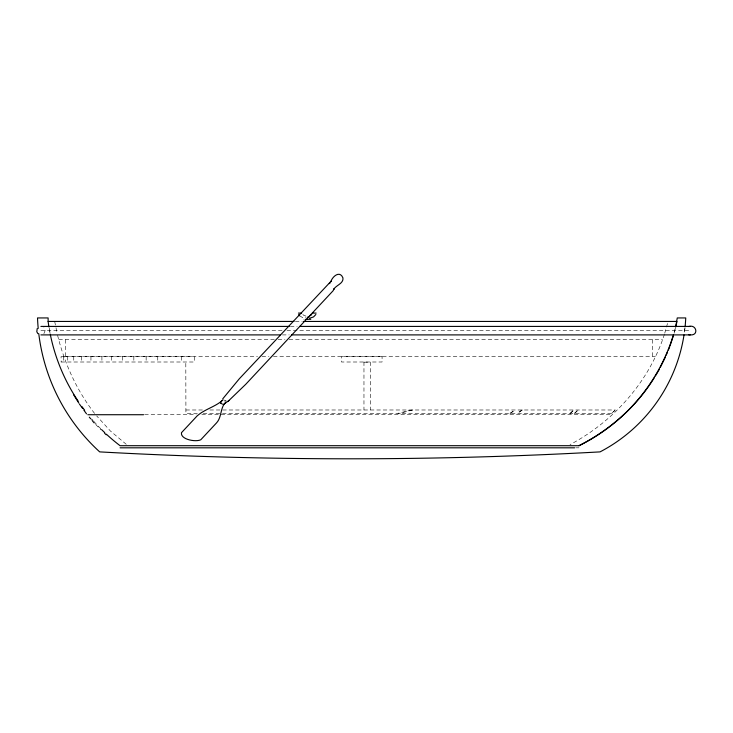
<?xml version="1.0" encoding="UTF-8"?>
<svg xmlns="http://www.w3.org/2000/svg" width="733" height="733" viewBox="0 0 733 733"><rect width="100%" height="100%" fill="white"/><g stroke="black" fill="none" stroke-linecap="round" stroke-linejoin="round"><path stroke-width="0.55" stroke-dasharray="3.67 2.75" d="M674.103 333.24L675.423 327.88M664.749 333.185L667.763 322.502M664.446 334.257C649.136 381.664 613.814 421.411 570.017 444.629M684.943 328.54L684.338 331.756L685.914 333.652M43.888 333.652L45.134 330.656L43.888 327.66M611.771 413.33L615.106 409.985M570.137 413.33L573.673 409.985M570.402 413.33L573.939 409.985M574.452 413.33L577.989 409.985M574.727 413.33L578.264 409.985M521.969 409.985L517.251 413.33M522.363 409.985L517.709 413.33M509.948 413.33L514.914 409.985M510.406 413.33L515.372 409.985M226.305 401.235L224.454 401.015M411.534 409.985L397.909 413.33M412.798 409.985L399.732 413.33M305.423 317.197L305.973 317.197M303.801 319.313L304.268 319.313M295.39 321.439L302.243 321.439M290.378 326.414L297.222 326.414M40.892 330.656L282.397 330.656M286.96 330.656L690.239 330.656M282.397 334.899L289.242 334.899M58.796 339.691L274.334 339.691M278.1 339.691L284.954 339.691M289.15 339.691L662.458 339.691M63.963 356.65L257.521 356.65M262.002 356.65L268.956 356.65M273.455 356.65L655.421 356.65M61.059 362.001L194.282 362.001L194.282 356.614L61.059 356.614L61.178 362.001M363.962 362.175L370.321 362.175M185.916 409.985L203.059 409.985M209.858 409.985L615.344 409.985L612.018 413.33L201.923 413.33M197.369 413.33L185.916 413.33L185.806 362.001M144.685 414.722L196.132 414.722M201.832 414.722L611.826 414.722M575.735 447.817L579.006 447.817M305.973 316.097L303.673 315.291L302.344 313.898M224.454 400.09L226.305 400.997M302.857 317.746L299.614 315.786M126.241 444.308L110.408 431.004L96.664 415.904M95.666 424.462L100.861 429.795M91.396 419.633L92.779 421.283M94.575 413.412C76.516 390.176 64.202 362.808 57.339 334.257M54.682 321.439L57.119 333.185M49.285 327.88L50.247 333.24M652.553 339.691L652.553 356.65M370.321 362.02L370.321 409.985M363.962 362.02L363.962 409.985M181.637 356.614L181.637 362.001M157.751 356.614L157.751 362.001M146.142 356.614L146.142 362.001M133.837 356.614L133.837 362.001M122.274 356.614L122.274 362.001M111.59 356.614L111.59 362.001M101.914 356.614L101.914 362.001M90.947 356.614L90.947 362.001M81.528 356.614L81.528 362.001M73.758 356.614L73.758 362.001M67.738 356.614L67.738 362.001M65.668 339.691L65.668 356.65M63.533 356.614L63.533 362.001M684.998 327.514A159.675 159.675 0 0 1 684.182 333.854M675.377 328.063A183.452 183.452 0 0 1 673.838 333.524M100.778 428.768A186.851 186.851 0 0 1 93.888 421.457M93.146 420.614A186.851 186.851 0 0 1 91.689 418.937M50.119 333.552A186.851 186.851 0 0 1 49.111 328.063M382.076 356.614L341.459 356.614L341.459 362.001L382.076 362.001L382.076 356.614"/><path stroke-width="1.1" d="M675.679 326.808L677.265 317.939L685.749 317.939A159.675 159.675 0 0 1 685.117 326.451M670.008 345.894L673.141 336.42M37.218 328.54L36.797 331.756L37.896 333.652M665.344 357.209L660.378 367.215M666.205 355.157L667.506 352.078M668.368 350.026L669.66 346.947M220.853 402.417L221.632 400.786M658.326 371.191L659.352 369.203M654.184 377.898C636.18 407.017 609.398 430.207 579.006 445.701L120.056 445.701A186.851 186.851 0 0 1 106.395 434.202M655.366 375.983L657.73 372.153M222.722 398.871L239.224 378.879L331.096 281.197L330.766 281.839C332.333 276.46 339.883 270.092 342.962 277.954C343.722 283.698 335.796 285.201 333.579 289.572L333.909 288.921L333.121 290.735L245.711 384.33L228.632 400.786M225.251 402.765C220.157 408.107 221.815 417.508 216.409 423.033L200.778 439.773C195.564 442.338 180.208 439.379 181.491 432.681L197.122 415.941C204.736 409.078 215.594 406.833 223.098 399.815M315.859 314.484L313.568 316.894L309.592 318.287M223.336 404.506L228.513 400.887M228.1 401.272L229.062 400.401M311.736 314.649L309.857 315.786M688.654 326.561C696.478 323.876 699.163 335.705 690.239 334.899L291.523 334.899M298.423 313.092L301.62 313.092M312.423 313.092L316.161 313.092M307.292 317.197L308.914 317.197M305.542 319.313L310.792 319.313M38.208 328.439A191.084 191.084 0 0 1 37.52 317.939L48.121 317.939L48.121 321.439L294.025 321.439M303.38 321.439L676.999 321.439A183.452 183.452 0 0 1 675.661 326.955M40.892 326.414L289.242 326.414M299.504 326.414L690.239 326.414M40.892 334.899L280.116 334.899M87.813 414.722L143.604 414.722M120.056 447.817L574.654 447.817M688.654 334.752L690.239 334.899M104.7 433.386L106.276 434.77M89.307 417.15L90.7 418.8M92.779 421.283L94.172 422.941M79.421 404.057L82.646 408.501M83.938 410.278L86.521 413.843M298.725 314.484L299.614 315.786M73.511 394.601L78.825 403.113M220.45 403.526A1.136 0.825 43 0 1 222.282 404.304M38.767 333.671A191.084 191.084 0 0 0 99.688 451.885A4528.41 4528.41 0 0 0 600.052 451.885A159.675 159.675 0 0 0 684.026 334.908M673.508 334.615A183.452 183.452 0 0 1 579.006 445.701M104.764 432.672A186.851 186.851 0 0 1 101.566 429.556M84.662 410.251A186.851 186.851 0 0 1 82.004 406.668M78.174 401.171A186.851 186.851 0 0 1 50.339 334.651M48.928 326.964A186.851 186.851 0 0 1 48.121 321.439M329.74 283.195L329.309 283.625L329.786 283.185"/></g></svg>
